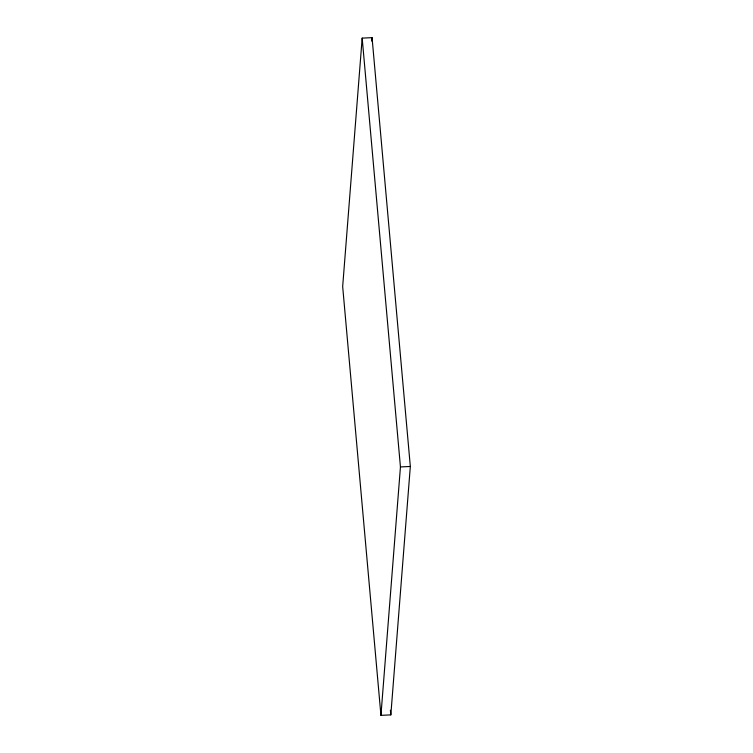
<?xml version="1.0" encoding="UTF-8"?>
<svg xmlns="http://www.w3.org/2000/svg" width="753" height="753" viewBox="0 0 753 753"><rect width="100%" height="100%" fill="white"/><g stroke="black" fill="none" stroke-linecap="round" stroke-linejoin="round"><path stroke-width="1.13" d="M362.174 38.121L342.671 286.535L380.943 715.35L390.826 714.879L410.329 466.465L372.057 37.65L362.174 38.121L400.445 466.935L380.943 715.35M371.784 41.161L372.057 37.65M400.445 466.935L410.329 466.465M390.402 710.192L390.826 714.879"/></g></svg>
